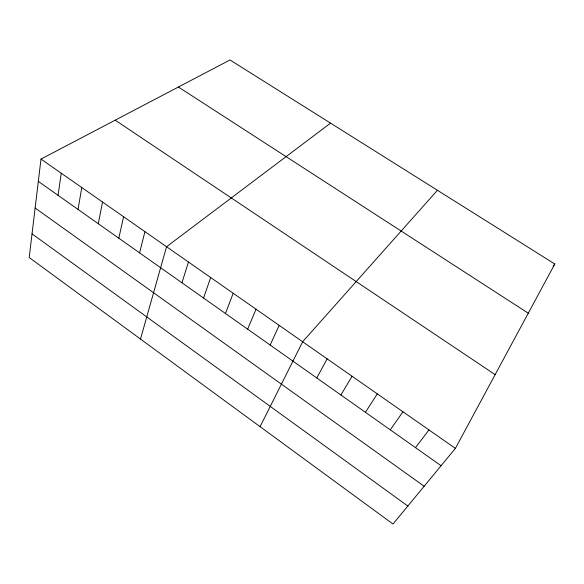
<?xml version="1.0" encoding="UTF-8"?>
<svg xmlns="http://www.w3.org/2000/svg" width="584" height="584" viewBox="0 0 584 584"><rect width="100%" height="100%" fill="white"/><g stroke="black" fill="none" stroke-linecap="round" stroke-linejoin="round"><path stroke-width="0.88" d="M40.997 159.074L29.2 257.529L392.995 524.03L455.381 448.381L554.8 264.012L229.994 59.97L40.997 159.074L455.381 448.381M58.064 195.319L61.24 173.214M78.052 209.43L81.753 187.53M98.294 223.723L102.536 202.035M118.807 238.206L123.589 216.737M139.583 252.872L144.927 231.636M140.503 339.063L166.549 246.733L330.551 123.144M181.952 282.78L188.464 262.034M203.561 298.037L210.678 277.539M225.461 313.491L233.198 293.263M247.653 329.157L256.033 309.206M270.144 345.034L279.181 325.368M260.099 426.67L302.651 341.749L437.431 190.282M316.762 377.943L327.179 358.875M340.917 394.996L352.072 376.257M365.423 412.297L377.33 393.886M390.28 429.846L402.96 411.786M553.15 266.187L554.8 264.012M415.501 447.651L428.977 429.948M178.397 87.023L528.272 313.214M115.179 120.18L495.144 374.643M38.325 181.39L441.088 465.711M35.135 208.021L424.152 486.253M32.04 233.863L407.836 506.036"/></g></svg>
